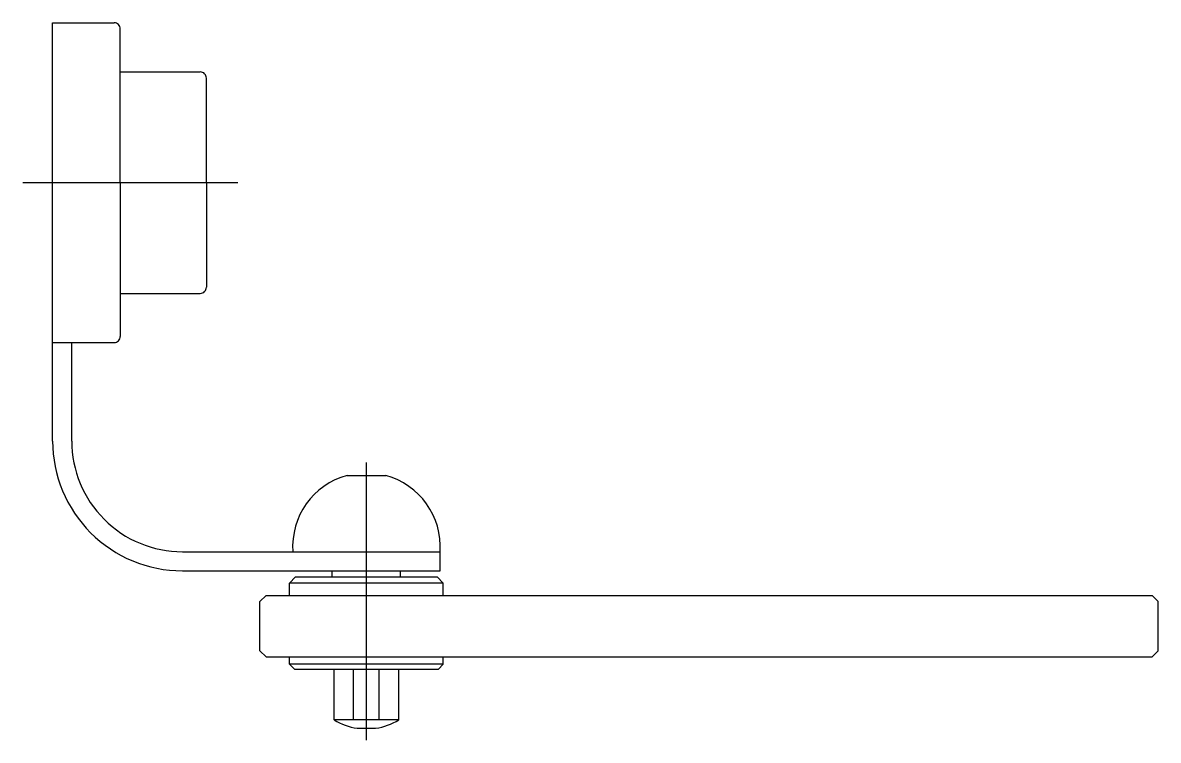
# Model space of a CAD drawing. Extents: x -1.176 to -0.991, y 440.678 to 440.794.
import ezdxf

# ---------------------------------------------------------------- set-up
doc = ezdxf.new("R2010")
doc.units = 0
doc.header["$LTSCALE"] = 0.2
doc.header["$MEASUREMENT"] = 0
doc.linetypes.add('AXES', pattern=[0.54, 0.3, -0.08, 0.08, -0.08])
doc.linetypes.add('CONTINU', pattern=[0])
doc.layers.get('0').update_dxf_attribs({"linetype": 'CONTINUOUS'})
doc.layers.add('DECA_EIXOS', color=5, linetype='AXES')

msp = doc.modelspace()

# ---------------------------------------------------------------- linework, layer by layer
at = {"linetype": 'CONTINU'}
for points in [[(-1.17109, 440.72632), (-1.17109, 440.79432)], [(-1.17109, 440.79432), (-1.16109, 440.79432)], [(-1.16009, 440.76832), (-1.16009, 440.79332)], [(-1.17109, 440.72632), (-1.17109, 440.79182)], [(-1.16009, 440.78632), (-1.14709, 440.78632)], [(-1.14609, 440.76832), (-1.14609, 440.78532)], [(-1.16009, 440.76832), (-1.16009, 440.74332)], [(-1.14609, 440.76832), (-1.14609, 440.75132)], [(-1.16009, 440.75032), (-1.14709, 440.75032)], [(-1.17109, 440.74232), (-1.16109, 440.74232)], [(-1.16799, 440.72632), (-1.16799, 440.74232)], [(-1.12324, 440.72072), (-1.11694, 440.72072)], [(-1.14999, 440.70832), (-1.10812, 440.70832)], [(-1.10809, 440.70522), (-1.10812, 440.70832)], [(-1.14999, 440.70522), (-1.10809, 440.70522)], [(-1.13259, 440.70322), (-1.13159, 440.70422)], [(-1.13159, 440.70422), (-1.10859, 440.70422)], [(-1.12564, 440.70422), (-1.12564, 440.70522)], [(-1.11454, 440.70422), (-1.11454, 440.70522)], [(-1.10859, 440.70422), (-1.10759, 440.70322)], [(-1.13259, 440.70122), (-1.13259, 440.70322)], [(-1.10759, 440.70322), (-1.13259, 440.70322)], [(-1.10759, 440.70122), (-1.10759, 440.70322)], [(-1.13739, 440.70022), (-1.13639, 440.70122)], [(-1.13639, 440.70122), (-0.99239, 440.70122)], [(-0.99239, 440.70122), (-0.99139, 440.70022)], [(-1.13739, 440.69222), (-1.13739, 440.70022)], [(-0.99139, 440.69222), (-0.99139, 440.70022)], [(-1.13739, 440.69222), (-1.13639, 440.69122)], [(-1.13639, 440.69122), (-0.99239, 440.69122)], [(-1.13259, 440.69002), (-1.13259, 440.69122)], [(-1.10759, 440.69002), (-1.10759, 440.69122)], [(-0.99239, 440.69122), (-0.99139, 440.69222)], [(-1.13259, 440.69002), (-1.13179, 440.68922)], [(-1.10759, 440.69002), (-1.13259, 440.69002)], [(-1.10839, 440.68922), (-1.10759, 440.69002)], [(-1.13179, 440.68922), (-1.10839, 440.68922)], [(-1.12534, 440.681), (-1.12534, 440.68922)], [(-1.12216, 440.681), (-1.12216, 440.68922)], [(-1.11801, 440.681), (-1.11801, 440.68922)], [(-1.11484, 440.681), (-1.11484, 440.68922)], [(-1.11484, 440.681), (-1.12534, 440.681)], [(-1.12159, 440.67962), (-1.11859, 440.67962)]]:
    msp.add_lwpolyline(points, dxfattribs=at)
for points in [[(-1.16009, 440.79332, 0.414214), (-1.16109, 440.79432)], [(-1.14609, 440.78532, 0.414214), (-1.14709, 440.78632)], [(-1.14709, 440.75032, 0.414214), (-1.14609, 440.75132)], [(-1.16109, 440.74232, 0.414214), (-1.16009, 440.74332)], [(-1.17109, 440.72632, 0.414214), (-1.14999, 440.70522)], [(-1.16799, 440.72632, 0.414214), (-1.14999, 440.70832)], [(-1.12324, 440.72072, 0.357459), (-1.13205, 440.70832)], [(-1.10812, 440.70832, 0.357458), (-1.11694, 440.72072)], [(-1.12534, 440.681, 0.100879), (-1.12159, 440.67962)], [(-1.11859, 440.67962, 0.100878), (-1.11484, 440.681)]]:
    msp.add_lwpolyline(points, format="xyb", dxfattribs=at)
at = {"layer": 'DECA_EIXOS'}
for points in [[(-1.17595, 440.76832), (-1.14101, 440.76832)], [(-1.12009, 440.67766), (-1.12009, 440.72282)]]:
    msp.add_lwpolyline(points, dxfattribs=at)

doc.saveas('drawing.dxf')
